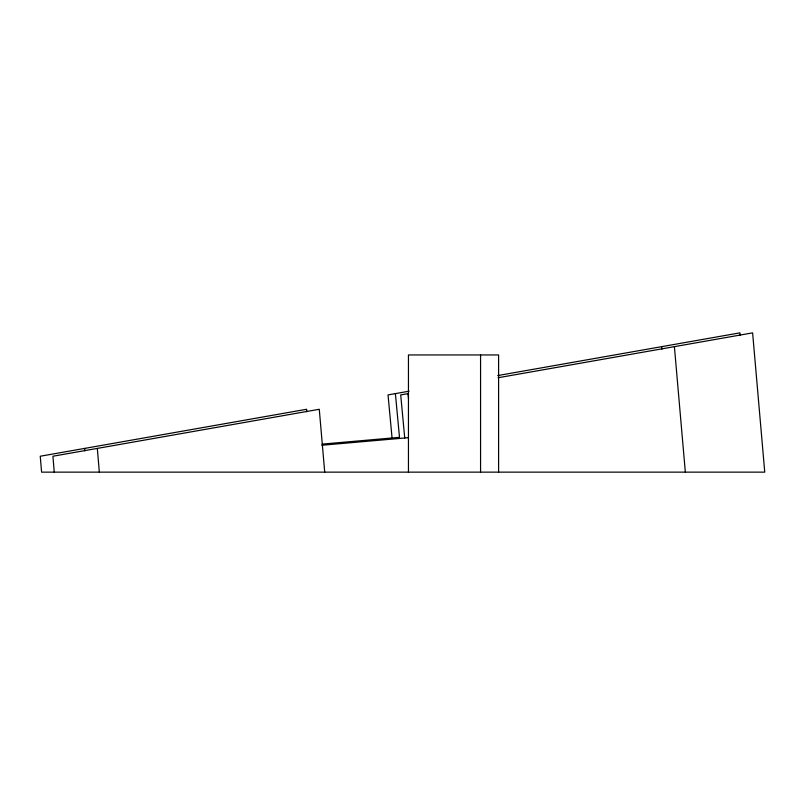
<?xml version="1.0" encoding="UTF-8"?>
<svg xmlns="http://www.w3.org/2000/svg" width="805" height="805" viewBox="0 0 805 805"><rect width="100%" height="100%" fill="white"/><g stroke="black" fill="none" stroke-linecap="round" stroke-linejoin="round"><path stroke-width="1.21" d="M409.071 391.2L388.03 394.913L392.065 437.99M497.732 375.573L739.946 332.857L740.157 335.343M408.125 393.605L400.699 394.913L404.734 437.99M498.074 377.746L752.615 332.857L764.75 472.143L41.588 472.143L40.25 456.234L306.604 409.272L306.816 411.747M322.081 444.119L399.501 437.336L395.386 393.615M321.849 445.246L408.457 437.668M408.055 393.615L408.527 398.616M674.399 346.653L685.337 472.143M661.73 346.653L661.952 349.139M324.717 472.143L319.273 409.272L52.919 456.234L54.257 472.143M97.314 448.405L99.337 472.143M84.646 448.405L84.857 450.901M498.597 472.143L498.597 354.945L408.447 354.945L408.447 472.143M480.565 354.945L480.565 472.143"/></g></svg>
